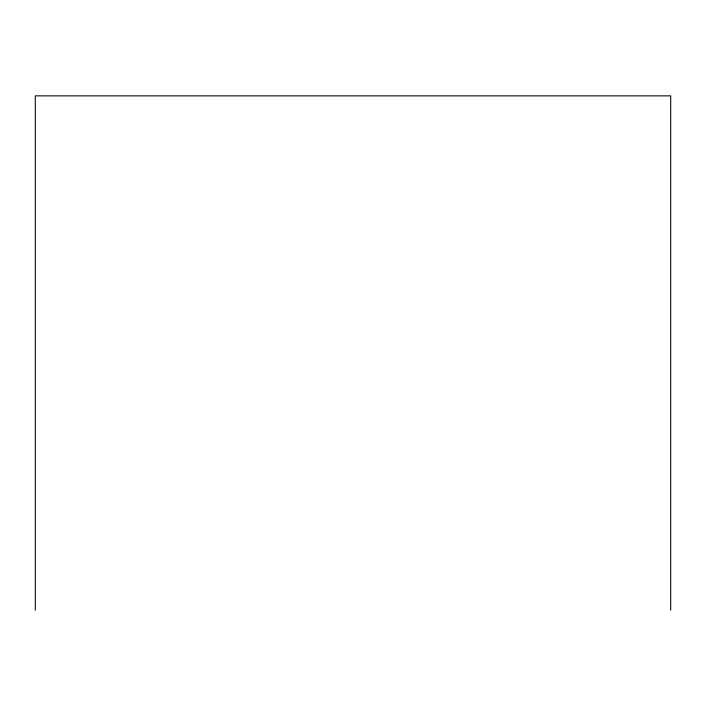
<?xml version="1.0" encoding="UTF-8"?>
<svg xmlns="http://www.w3.org/2000/svg" width="706" height="706" viewBox="0 0 706 706"><rect width="100%" height="100%" fill="white"/><g stroke="black" fill="none" stroke-linecap="round" stroke-linejoin="round"><path stroke-width="1.06" d="M670.7 610.143L670.7 95.857L35.3 95.857L35.3 610.143"/></g></svg>
